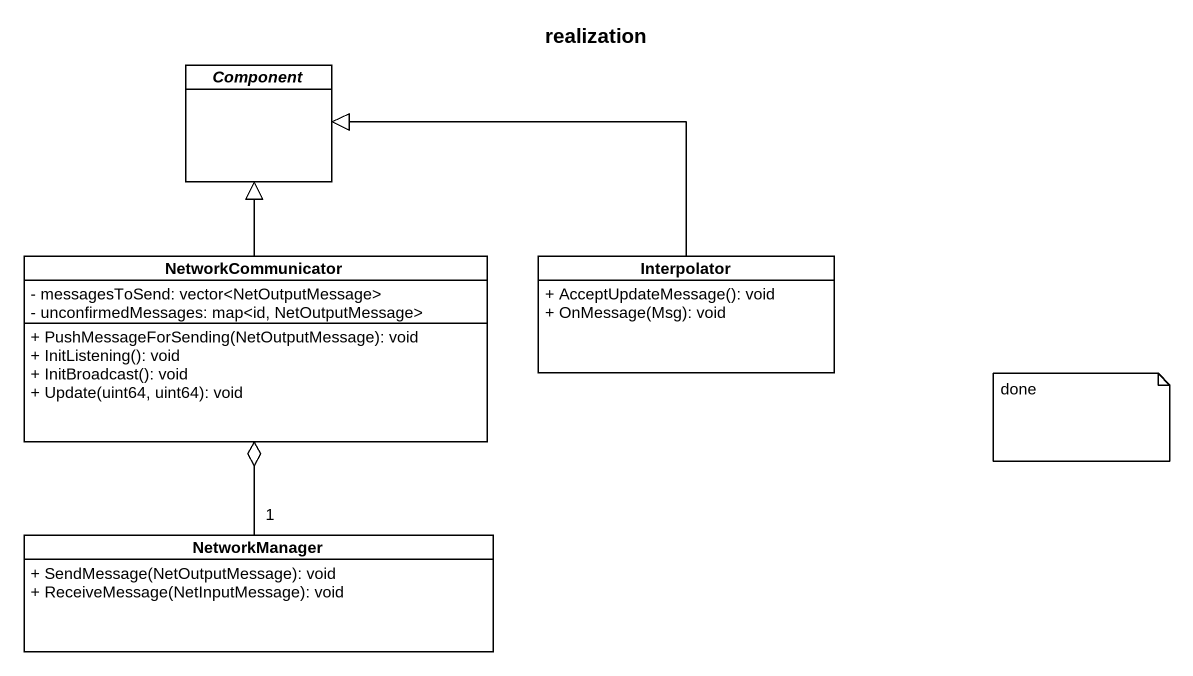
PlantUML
@startuml
title realization
hide circle
hide empty members
skinparam classAttributeIconSize 0
abstract class "Component" as Component_
class NetworkCommunicator {
  - messagesToSend: vector<NetOutputMessage>
  - unconfirmedMessages: map<id, NetOutputMessage>
  + PushMessageForSending(NetOutputMessage): void
  + InitListening(): void
  + InitBroadcast(): void
  + Update(uint64, uint64): void
}
class Interpolator {
  + AcceptUpdateMessage(): void
  + OnMessage(Msg): void
}
class NetworkManager {
  + SendMessage(NetOutputMessage): void
  + ReceiveMessage(NetInputMessage): void
}
NetworkCommunicator -up-|> Component_
Interpolator -left-|> Component_
NetworkManager "1" -up-o NetworkCommunicator
note as N1
  done
end note
@enduml
